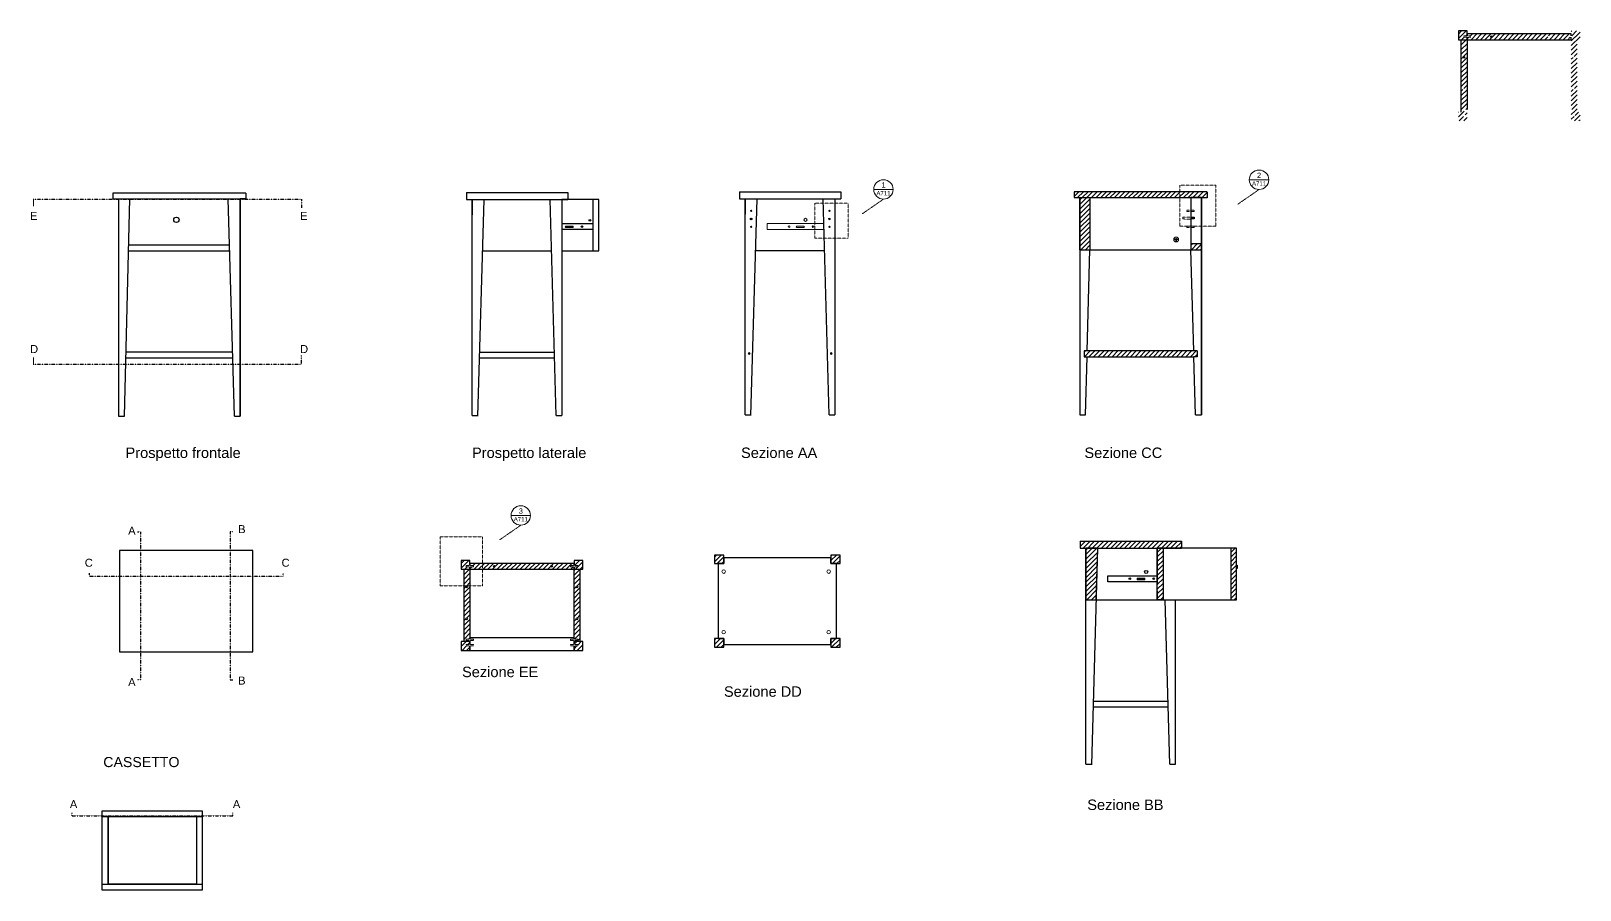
# Model space of a CAD drawing. Header units: inches. Extents: x -15438 to 28214, y -5168 to 29336.
# Drawn here: x 5126 to 10476, y 12007 to 14973 of the extents above; entities that cross this region are included whole.
import ezdxf
from ezdxf.enums import TextEntityAlignment as Align

# ---------------------------------------------------------------- set-up
doc = ezdxf.new("R2010")
doc.units = ezdxf.units.IN
doc.header["$MEASUREMENT"] = 0
doc.linetypes.add('DASHDOT', pattern=[1, 0.5, -0.25, 0, -0.25])
doc.linetypes.add('HIDDEN', pattern=[0.375, 0.25, -0.125])
for name, color, linetype, lineweight in [('A-ANNO-SYMB', 3, 'Continuous', 18), ('Arredi', 3, 'Continuous', 30), ('Dettagli', 210, 'Continuous', 5), ('Simbologia', 8, 'DASHDOT', 18), ('Tratteggi', 2, 'HIDDEN', 15)]:
    doc.layers.add(name, color=color, linetype=linetype, lineweight=lineweight)
doc.layers.add('linee guida', color=210, linetype='Continuous', plot=False)
for name, color, linetype in [('sezioni', 2, 'DASHDOT'), ('Testo', 1, 'Continuous'), ('Viti', 2, 'Continuous')]:
    doc.layers.add(name, color=color, linetype=linetype)
doc.styles.add('ARIAL', font='Arial.ttf')
doc.styles.get("Standard").update_dxf_attribs({"font": 'Arial.ttf'})
pattern_1 = [(45, (2178.039, -4654.273), (-7.954951, 7.954951), [])]
pattern_2 = [(45, (2832.706, -4656.52), (-7.954951, 7.954951), [])]

# ---------------------------------------------------------------- blocks, each defined once
blk = doc.blocks.new('DETAGLI')
at = {"layer": 'A-ANNO-SYMB', "linetype": 'Continuous'}
blk.add_line((486.7, 356.2), (504.8, 356.2), dxfattribs=at)
blk.add_circle((495.7, 356.2), 9.05, dxfattribs=at)
for tag, p in [('TAVOLA', (495.7, 362.8)), ('SEZIONE', (495.7, 354.7))]:
    blk.add_attdef(tag, text='', height=5, dxfattribs=at).set_placement(p, align=Align.TOP_CENTER)

msp = doc.modelspace()

# ---------------------------------------------------------------- hatches: boundary and pattern name
at = {"layer": 'Dettagli'}
h = msp.add_hatch(dxfattribs=at)
h.set_pattern_fill('ANSI31', color=256, scale=90)
h.set_pattern_definition([(45, (5001.076, -2836.109), (-7.954951, 7.954951), [])])
h.paths.add_polyline_path([(10077.506, 14771.734, -1), (10071.576, 14771.734, -1)], flags=16)
h.paths.add_polyline_path([(10071.576, 14881.902, -1), (10077.506, 14881.902, -1)], flags=16)
h.paths.add_polyline_path([(10173.121, 14953.036, -1), (10167.191, 14953.036, -1)], flags=16)
h.paths.add_polyline_path([(10370.538, 14953.036, -1), (10364.607, 14953.036, -1)], flags=16)
h.paths.add_polyline_path([(10452.536, 14881.902, -1), (10458.467, 14881.902, -1)], flags=16)
h.paths.add_polyline_path([(10458.467, 14771.734, -1), (10452.536, 14771.734, -1)], flags=16)
h.paths.add_polyline_path([(10072.903, 14956.262), (10085.853, 14956.262), (10085.853, 14972.909), (10055.853, 14972.909), (10055.853, 14942.909), (10085.853, 14942.909), (10085.853, 14951.122), (10072.903, 14951.122)])
h.paths.add_polyline_path([(10445.853, 14951.122), (10432.903, 14951.122), (10432.903, 14956.262), (10445.853, 14956.262), (10445.853, 14962.909), (10085.853, 14962.909), (10085.853, 14956.262), (10098.656, 14956.262), (10098.656, 14951.122), (10085.853, 14951.122), (10085.853, 14942.909), (10445.853, 14942.909)])
h.paths.add_polyline_path([(10445.853, 14956.262), (10458.656, 14956.262), (10458.656, 14951.122), (10445.853, 14951.122), (10445.853, 14942.909), (10465.853, 14942.909), (10475.853, 14942.909), (10475.853, 14972.909), (10445.853, 14972.909)])
h.paths.add_polyline_path([(10458.656, 14678.015), (10445.853, 14678.015), (10445.853, 14662.909), (10475.853, 14662.909), (10475.853, 14692.909), (10445.853, 14692.909), (10445.853, 14683.156), (10458.656, 14683.156)])
h.paths.add_polyline_path([(10445.853, 14701.506), (10458.656, 14701.506), (10458.656, 14696.365), (10445.853, 14696.365), (10445.853, 14692.909), (10465.853, 14692.909), (10465.853, 14942.909), (10445.853, 14942.909)])
h.paths.add_polyline_path([(10085.853, 14678.015), (10072.903, 14678.015), (10072.903, 14683.156), (10085.853, 14683.156), (10085.853, 14692.909), (10065.853, 14692.909), (10055.853, 14692.909), (10055.853, 14662.909), (10085.853, 14662.909)])
h.paths.add_polyline_path([(10072.903, 14701.506), (10085.853, 14701.506), (10085.853, 14942.909), (10065.853, 14942.909), (10065.853, 14692.909), (10085.853, 14692.909), (10085.853, 14696.365), (10072.903, 14696.365)])
h = msp.add_hatch(dxfattribs=at)
h.set_pattern_fill('ANSI31', color=256, scale=90)
h.set_pattern_definition(pattern_1)
h.paths.add_polyline_path([(8728.3, 14417.692), (8728.3, 14397.692), (9188.3, 14397.692), (9188.3, 14417.692)])
h = msp.add_hatch(dxfattribs=at)
h.set_pattern_fill('ANSI31', color=256, scale=90)
h.set_pattern_definition(pattern_1)
h.paths.add_polyline_path([(8748.3, 14217.692), (8782.653, 14217.692), (8782.653, 14397.692), (8748.3, 14397.692)])
h.paths.add_polyline_path([(9132.182, 14237.692), (9132.182, 14217.692), (9168.3, 14217.692), (9168.3, 14237.692)])
h = msp.add_hatch(dxfattribs=at)
h.set_pattern_fill('ANSI31', color=256, scale=90)
h.set_pattern_definition(pattern_1)
h.paths.add_polyline_path([(8763.371, 13868.262), (8763.371, 13848.262), (8773.351, 13848.262), (9142.481, 13848.262), (9153.81, 13848.262), (9153.81, 13868.262)])
h = msp.add_hatch(dxfattribs=at)
h.set_pattern_fill('ANSI31', color=256, scale=90)
h.set_pattern_definition([(45, (307.801, -5652.823), (-7.954951, 7.954951), [])])
h.paths.add_polyline_path([(7486.628, 13133.528), (7519.161, 13133.528), (7519.161, 13163.32), (7486.628, 13163.32)])
h.paths.add_polyline_path([(7519.161, 12874.528), (7486.628, 12874.528), (7486.628, 12844.737), (7519.161, 12844.737)])
h.paths.add_polyline_path([(7920.694, 12874.528), (7888.161, 12874.528), (7888.161, 12844.737), (7920.694, 12844.737)])
h.paths.add_polyline_path([(7920.694, 13163.32), (7888.161, 13163.32), (7888.161, 13133.528), (7920.694, 13133.528)])
h = msp.add_hatch(dxfattribs=at)
h.set_pattern_fill('ANSI31', color=256, scale=90)
h.set_pattern_definition(pattern_2)
h.paths.add_polyline_path([(8769.192, 13008.567), (8805.256, 13008.567), (8810.278, 13186.757), (8769.192, 13186.757)])
h.paths.add_polyline_path([(8810.278, 13186.757), (9015.772, 13186.757), (9015.772, 13186.757), (9099.192, 13186.757), (9099.192, 13210.815), (8749.192, 13210.815), (8749.192, 13186.757), (8769.192, 13186.757)])
h = msp.add_hatch(dxfattribs=at)
h.set_pattern_fill('ANSI31', color=256, scale=90)
h.set_pattern_definition(pattern_2)
h.paths.add_polyline_path([(9035.772, 13186.757), (9015.772, 13186.757), (9015.772, 13008.567), (9035.772, 13008.567)])
h = msp.add_hatch(dxfattribs=at)
h.set_pattern_fill('ANSI31', color=256, scale=90)
h.set_pattern_definition(pattern_2)
h.paths.add_polyline_path([(9289.708, 13186.757), (9269.708, 13186.757), (9269.708, 13008.567), (9289.708, 13008.567)])
h = msp.add_hatch(dxfattribs=at)
h.set_pattern_fill('ANSI31', color=256, scale=90)
h.set_pattern_definition([(45, (1557.144, -4664.836), (-7.954951, 7.954951), [])])
h.paths.add_polyline_path([(6633.574, 12943.007, -1), (6627.644, 12943.007, -1)], flags=16)
h.paths.add_polyline_path([(6627.644, 13053.174, -1), (6633.574, 13053.174, -1)], flags=16)
h.paths.add_polyline_path([(6729.189, 13124.308, -1), (6723.259, 13124.308, -1)], flags=16)
h.paths.add_polyline_path([(6926.605, 13124.308, -1), (6920.675, 13124.308, -1)], flags=16)
h.paths.add_polyline_path([(7008.604, 13053.174, -1), (7014.534, 13053.174, -1)], flags=16)
h.paths.add_polyline_path([(7014.534, 12943.007, -1), (7008.604, 12943.007, -1)], flags=16)
h.paths.add_polyline_path([(6628.971, 13127.535), (6641.92, 13127.535), (6641.92, 13144.181), (6611.92, 13144.181), (6611.92, 13114.181), (6641.92, 13114.181), (6641.92, 13122.394), (6628.971, 13122.394)])
h.paths.add_polyline_path([(7001.92, 13122.394), (6988.971, 13122.394), (6988.971, 13127.535), (7001.92, 13127.535), (7001.92, 13134.181), (6641.92, 13134.181), (6641.92, 13127.535), (6654.724, 13127.535), (6654.724, 13122.394), (6641.92, 13122.394), (6641.92, 13114.181), (7001.92, 13114.181)])
h.paths.add_polyline_path([(7001.92, 13127.535), (7014.724, 13127.535), (7014.724, 13122.394), (7001.92, 13122.394), (7001.92, 13114.181), (7021.92, 13114.181), (7031.92, 13114.181), (7031.92, 13144.181), (7001.92, 13144.181)])
h.paths.add_polyline_path([(7014.724, 12849.288), (7001.92, 12849.288), (7001.92, 12834.181), (7031.92, 12834.181), (7031.92, 12864.181), (7001.92, 12864.181), (7001.92, 12854.428), (7014.724, 12854.428)])
h.paths.add_polyline_path([(7001.92, 12872.778), (7014.724, 12872.778), (7014.724, 12867.638), (7001.92, 12867.638), (7001.92, 12864.181), (7021.92, 12864.181), (7021.92, 13114.181), (7001.92, 13114.181)])
h.paths.add_polyline_path([(6641.92, 12849.288), (6628.971, 12849.288), (6628.971, 12854.428), (6641.92, 12854.428), (6641.92, 12864.181), (6621.92, 12864.181), (6611.92, 12864.181), (6611.92, 12834.181), (6641.92, 12834.181)])
h.paths.add_polyline_path([(6628.971, 12872.778), (6641.92, 12872.778), (6641.92, 13114.181), (6621.92, 13114.181), (6621.92, 12864.181), (6641.92, 12864.181), (6641.92, 12867.638), (6628.971, 12867.638)])

# ---------------------------------------------------------------- linework, layer by layer
at = {"layer": 'Arredi'}
for p, q in [((10065.853, 14692.909), (10065.853, 14942.909)), ((10085.853, 14945.775), (10085.853, 14701.506)), ((5868.388, 14413.197), (5408.388, 14413.197)), ((5408.388, 14413.197), (5408.388, 14393.197)), ((5408.388, 14393.197), (5868.388, 14393.197)), ((5408.388, 14393.197), (5408.388, 14393.197)), ((5408.388, 14393.197), (5428.388, 14393.197)), ((5428.388, 14393.197), (5428.388, 13643.197)), ((5428.388, 14393.197), (5428.388, 14093.197)), ((5428.388, 14393.197), (5428.388, 14193.197)), ((5428.388, 14393.197), (5428.388, 14344.546)), ((5448.388, 13643.197), (5467.273, 14393.197)), ((5828.16, 13643.197), (5807.251, 14393.197)), ((5848.388, 13643.197), (5848.388, 14393.197)), ((5848.388, 14393.197), (5848.388, 13643.197)), ((5868.388, 14393.197), (5848.388, 14393.197)), ((5848.388, 14393.197), (5848.388, 14364.222)), ((5868.388, 14413.197), (5868.388, 14393.197)), ((6629.47, 14415.445), (6959.47, 14415.445)), ((6629.47, 14415.445), (6979.47, 14415.445)), ((6629.47, 14415.445), (6629.47, 14391.387)), ((6979.47, 14415.445), (6979.47, 14391.387)), ((7572.447, 14417.692), (7902.447, 14417.692)), ((7572.447, 14417.692), (7922.447, 14417.692)), ((7572.447, 14417.692), (7572.447, 14393.634)), ((7572.447, 14393.634), (7922.447, 14393.634)), ((7572.447, 14393.634), (7592.447, 14393.634)), ((7592.447, 13647.692), (7592.447, 14393.634)), ((7592.447, 14393.634), (7592.447, 14339.856)), ((7612.447, 13645.445), (7633.533, 14393.634)), ((7882.447, 13647.692), (7861.361, 14393.634)), ((7902.447, 14393.634), (7902.447, 13647.692)), ((7902.447, 14393.634), (7902.447, 14326.271)), ((7922.447, 14417.692), (7922.447, 14393.634)), ((9188.3, 14417.692), (8728.3, 14417.692)), ((8728.3, 14417.692), (8728.3, 14397.692)), ((8728.3, 14399.059), (8728.3, 14399.059)), ((8728.3, 14397.692), (9188.3, 14397.692)), ((8748.3, 14397.692), (8748.3, 13647.692)), ((8748.3, 14397.692), (8748.3, 14097.692)), ((8748.3, 14397.692), (8748.3, 14197.692)), ((8748.3, 14397.692), (8748.3, 14349.041)), ((8748.3, 14397.692), (8787.186, 14397.692)), ((9127.163, 14397.692), (9168.3, 14397.692)), ((9168.3, 13647.692), (9168.3, 14397.692)), ((9168.3, 14397.692), (9168.3, 13647.692)), ((9168.3, 14397.692), (9168.3, 14368.717)), ((9188.3, 14396.326), (9168.3, 14396.326)), ((9188.3, 14416.326), (9188.3, 14396.326)), ((6629.47, 14391.387), (6979.47, 14391.387)), ((6629.47, 14391.387), (6649.47, 14391.387)), ((6649.47, 13645.445), (6649.47, 14391.387)), ((6649.47, 14391.387), (6649.47, 14337.608)), ((6669.47, 13643.197), (6690.556, 14391.387)), ((6939.47, 13645.445), (6918.384, 14391.387)), ((6959.47, 14391.387), (6959.47, 13645.445)), ((6959.47, 14391.387), (6959.47, 14324.023)), ((5811.711, 14233.197), (5463.244, 14233.197)), ((5462.741, 14213.197), (5812.269, 14213.197)), ((6685.534, 14213.197), (6923.421, 14213.197)), ((7628.511, 14215.445), (7866.398, 14215.445)), ((8748.3, 14217.692), (8782.653, 14217.692)), ((8773.854, 13868.262), (8782.653, 14217.692)), ((8782.653, 14217.692), (9132.182, 14217.692)), ((9141.924, 13868.262), (9132.182, 14217.692)), ((5822.011, 13863.767), (5453.942, 13863.767)), ((6675.686, 13863.767), (6933.298, 13863.767)), ((9153.81, 13868.262), (8763.371, 13868.262)), ((8763.371, 13868.262), (8763.371, 13848.262)), ((9153.81, 13868.262), (9153.81, 13848.262)), ((5453.438, 13843.767), (5822.568, 13843.767)), ((6675.122, 13843.767), (6933.864, 13843.767)), ((8763.371, 13848.262), (8773.351, 13848.262)), ((8768.3, 13647.692), (8773.351, 13848.262)), ((8773.351, 13848.262), (9142.481, 13848.262)), ((9148.073, 13647.692), (9142.481, 13848.262)), ((9153.81, 13848.262), (9142.481, 13848.262)), ((5428.388, 13643.197), (5448.388, 13643.197)), ((5828.16, 13643.197), (5848.388, 13643.197)), ((6649.47, 13645.445), (6669.533, 13645.445)), ((6939.47, 13645.445), (6959.47, 13645.445)), ((7592.447, 13647.692), (7612.51, 13647.692)), ((7882.447, 13647.692), (7902.447, 13647.692)), ((8748.3, 13647.692), (8768.3, 13647.692)), ((9148.073, 13647.692), (9168.3, 13647.692)), ((8749.192, 13210.815), (9079.192, 13210.815)), ((8749.192, 13210.815), (9099.192, 13210.815)), ((8749.192, 13210.815), (8749.192, 13186.757)), ((8749.192, 13186.757), (9099.192, 13186.757)), ((8749.192, 13186.757), (8769.192, 13186.757)), ((8769.192, 12440.815), (8769.192, 13186.757)), ((8769.192, 13186.757), (8769.192, 13132.978)), ((8789.192, 12438.567), (8810.278, 13186.757)), ((9099.192, 13210.815), (9099.192, 13186.757)), ((6621.92, 12864.181), (6621.92, 13114.181)), ((6641.92, 13117.048), (6641.92, 12872.778)), ((7499.161, 13133.528), (7499.161, 12874.528)), ((7519.161, 13133.528), (7499.161, 13133.528)), ((7499.161, 13133.528), (7499.161, 13133.528)), ((7888.161, 13153.528), (7519.161, 13153.528)), ((7519.161, 13153.528), (7519.161, 13133.528)), ((7888.161, 13133.528), (7888.161, 13153.528)), ((7908.161, 13133.528), (7888.161, 13133.528)), ((7908.161, 12874.528), (7908.161, 13133.528)), ((8805.256, 13008.567), (9043.143, 13008.567)), ((9059.192, 12440.815), (9043.143, 13008.567)), ((9079.192, 12440.815), (9079.228, 13008.836)), ((6641.92, 12864.181), (6621.92, 12864.181)), ((6641.92, 12864.181), (6621.92, 12864.181)), ((6641.92, 12867.638), (6641.92, 12864.181)), ((7499.161, 12874.528), (7519.161, 12874.528)), ((7519.161, 12874.528), (7519.161, 12854.528)), ((7519.161, 12874.528), (7519.161, 12854.528)), ((7519.161, 12854.528), (7519.161, 12854.528)), ((7519.161, 12854.528), (7888.161, 12854.528)), ((7888.161, 12854.528), (7888.161, 12874.528)), ((7888.161, 12874.528), (7908.161, 12874.528)), ((8794.845, 12639.137), (9053.586, 12639.137)), ((8795.408, 12659.137), (9053.021, 12659.137)), ((8769.192, 12440.815), (8789.256, 12440.815)), ((9059.192, 12440.815), (9079.192, 12440.815)), ((5372.13, 12260.53), (5717.13, 12260.53)), ((5392.13, 12260.53), (5392.13, 12026.594)), ((5697.13, 12260.53), (5697.13, 12026.594)), ((5372.13, 12026.594), (5717.13, 12026.594))]:
    msp.add_line(p, q, dxfattribs=at)
for points in [[(10085.853, 14956.262), (10085.853, 14972.909), (10055.853, 14972.909), (10055.853, 14942.909), (10085.853, 14942.909), (10085.853, 14951.122)], [(10445.853, 14956.262), (10445.853, 14962.909), (10085.853, 14962.909), (10085.853, 14956.262)], [(10085.853, 14951.122), (10085.853, 14942.909), (10445.853, 14942.909), (10445.853, 14951.122)], [(8748.3, 14217.692), (8748.3, 14397.692), (8782.653, 14397.692), (8782.653, 14217.692)], [(9168.3, 14217.692), (9168.3, 14397.692), (9132.182, 14397.692), (9132.182, 14217.692)], [(6959.47, 14213.197), (7086.533, 14213.197), (7086.533, 14391.387), (6959.47, 14391.387)], [(9015.772, 13040.132), (9015.772, 13008.567), (9289.708, 13008.567), (9289.708, 13186.757), (9015.772, 13186.757), (9015.772, 13060.749)], [(6641.92, 13127.535), (6641.92, 13144.181), (6611.92, 13144.181), (6611.92, 13114.181), (6641.92, 13114.181), (6641.92, 13122.394)], [(7001.92, 13127.535), (7001.92, 13134.181), (6641.92, 13134.181), (6641.92, 13127.535)], [(6641.92, 13122.394), (6641.92, 13114.181), (7001.92, 13114.181), (7001.92, 13122.394)], [(7001.92, 13122.394), (7001.92, 13114.181), (7031.92, 13114.181), (7031.92, 13144.181), (7001.92, 13144.181), (7001.92, 13127.535)], [(7001.92, 12872.778), (7001.92, 13114.181), (7021.92, 13114.181), (7021.92, 12864.181), (7001.92, 12864.181), (7001.92, 12867.638)], [(9015.772, 13071.053), (8844.687, 13071.053), (8844.687, 13091.671), (9015.772, 13091.671)], [(8971.8, 13078.238), (8947.315, 13078.238)], [(8947.527, 13083.11), (8971.588, 13083.11)], [(9015.772, 13040.128), (9015.772, 13060.745)], [(9043.233, 13008.836), (9079.228, 13008.836)], [(6641.92, 12854.428), (6641.92, 12864.181), (6611.92, 12864.181), (6611.92, 12834.181), (6641.92, 12834.181), (6641.92, 12849.288)], [(7001.92, 12872.778), (7001.92, 12877.14), (6641.92, 12877.14), (6641.92, 12872.778)], [(6641.92, 12867.638), (6641.92, 12854.428)], [(6641.92, 12849.288), (6641.92, 12834.174), (7001.92, 12834.174), (7001.92, 12849.288)], [(7001.92, 12854.428), (7001.92, 12867.638)], [(7001.92, 12849.288), (7001.92, 12834.181), (7031.92, 12834.181), (7031.92, 12864.181), (7001.92, 12864.181), (7001.92, 12854.428)]]:
    msp.add_lwpolyline(points, dxfattribs=at)
for points in [[(7086.533, 14391.387), (7066.533, 14391.387), (7066.533, 14213.197), (7086.533, 14213.197)], [(9168.3, 14237.692), (9132.182, 14237.692), (9132.182, 14217.692), (9168.3, 14217.692)], [(5431.514, 13179.329), (5431.514, 12829.329), (5891.514, 12829.329), (5891.514, 13179.329)], [(7519.161, 13163.32), (7486.628, 13163.32), (7486.628, 13133.528), (7519.161, 13133.528)], [(7920.694, 13163.32), (7888.161, 13163.32), (7888.161, 13133.528), (7920.694, 13133.528)], [(8810.278, 13186.757), (8769.192, 13186.757), (8769.192, 13008.567), (8805.256, 13008.567)], [(9015.772, 13186.757), (9035.772, 13186.757), (9035.772, 13008.567), (9015.772, 13008.567)], [(9289.708, 13186.757), (9269.708, 13186.757), (9269.708, 13008.567), (9289.708, 13008.567)], [(9289.708, 13128.89), (9292.237, 13128.89), (9292.237, 13116.633), (9289.708, 13116.633)], [(7519.161, 12874.528), (7486.628, 12874.528), (7486.628, 12844.737), (7519.161, 12844.737)], [(7920.694, 12874.528), (7888.161, 12874.528), (7888.161, 12844.737), (7920.694, 12844.737)], [(5717.13, 12006.594), (5372.13, 12006.594), (5372.13, 12280.53), (5717.13, 12280.53)], [(5697.13, 12026.594), (5392.13, 12026.594), (5392.13, 12260.53), (5697.13, 12260.53)]]:
    msp.add_lwpolyline(points, close=True, dxfattribs=at)
for centre, radius in [((10170.156, 14953.036), 2.965), ((10074.541, 14881.902), 2.965), ((5627.819, 14320.727), 9.211), ((6726.224, 13124.308), 2.965), ((6923.64, 13124.308), 2.965), ((8977.416, 13104.731), 5.454), ((6630.609, 13053.174), 2.965), ((7011.569, 13053.174), 2.965), ((8920.939, 13081.362), 2.748), ((9003.461, 13081.362), 2.748), ((6630.609, 12943.007), 2.965), ((7011.569, 12943.007), 2.965)]:
    msp.add_circle(centre, radius, dxfattribs=at)
for centre, start, end in [((8948.589, 13080.623), 113.134834, 241.887615), ((8970.526, 13080.623), 298.112385, 66.865166)]:
    msp.add_arc(centre, 2.705, start, end, dxfattribs=at)
at = {"layer": 'Dettagli'}
for p, q in [((5134.698, 14393.229), (5134.698, 14368.013)), ((9079.966, 14248.168), (9081.295, 14246.992)), ((9081.295, 14246.992), (9082.46, 14248.157)), ((5134.698, 13820.608), (5134.698, 13845.824))]:
    msp.add_line(p, q, dxfattribs=at)
for points in [[(7864.37, 14287.185), (7667.942, 14287.185), (7667.942, 14307.802), (7863.787, 14307.802)], [(7795.055, 14294.369), (7770.57, 14294.369)], [(7770.781, 14299.242), (7794.843, 14299.242)], [(7882.829, 14323.274), (7881.209, 14323.274), (7881.209, 14324.246), (7882.829, 14324.246)], [(7882.829, 14324.246), (7882.829, 14325.86), (7883.892, 14325.86), (7883.892, 14324.246)], [(7883.892, 14323.274), (7883.892, 14321.747), (7882.829, 14321.747), (7882.829, 14323.274)], [(7883.892, 14324.246), (7885.489, 14324.246), (7885.489, 14323.274), (7883.892, 14323.274)], [(9079.966, 14248.168), (9079.966, 14256.637), (9082.46, 14256.637), (9082.46, 14248.157)], [(7605.765, 13858.633), (7604.146, 13858.633), (7604.146, 13859.605), (7605.765, 13859.605)], [(7605.765, 13859.605), (7605.765, 13861.219), (7606.829, 13861.219), (7606.829, 13859.605)], [(7606.829, 13858.633), (7606.829, 13857.106), (7605.765, 13857.106), (7605.765, 13858.633)], [(7606.829, 13859.605), (7608.425, 13859.605), (7608.425, 13858.633), (7606.829, 13858.633)], [(7889.323, 13858.633), (7887.703, 13858.633), (7887.703, 13859.605), (7889.323, 13859.605)], [(7889.323, 13859.605), (7889.323, 13861.219), (7890.386, 13861.219), (7890.386, 13859.605)], [(7890.386, 13858.633), (7890.386, 13857.106), (7889.323, 13857.106), (7889.323, 13858.633)], [(7890.386, 13859.605), (7891.983, 13859.605), (7891.983, 13858.633), (7890.386, 13858.633)]]:
    msp.add_lwpolyline(points, dxfattribs=at)
msp.add_lwpolyline([(9075.033, 14254.142), (9086.951, 14254.142), (9086.951, 14252.478), (9075.033, 14252.478)], close=True, dxfattribs=at)
for centre, radius in [((7612.739, 14351.922), 2.221), ((7883.317, 14351.922), 2.221), ((7612.739, 14296.669), 2.221), ((7744.194, 14297.493), 2.748), ((7800.67, 14320.862), 5.454), ((7826.715, 14297.493), 2.748), ((7883.317, 14323.758), 3.088), ((7883.317, 14296.669), 2.221), ((9081.115, 14253.037), 8.315), ((7606.253, 13859.117), 3.088), ((7889.811, 13859.117), 3.088), ((7518.392, 13106.17), 6.147), ((7881.055, 13106.17), 6.147), ((7518.392, 12897.094), 6.147), ((7881.055, 12897.094), 6.147)]:
    msp.add_circle(centre, radius, dxfattribs=at)
for centre, start, end in [((7771.844, 14296.755), 113.134834, 241.887615), ((7793.78, 14296.755), 298.112385, 66.865166)]:
    msp.add_arc(centre, 2.705, start, end, dxfattribs=at)
at = {"layer": 'linee guida'}
for points in [[(7612.251, 14323.274), (7610.632, 14323.274), (7610.632, 14324.246), (7612.251, 14324.246)], [(7612.251, 14324.246), (7612.251, 14325.86), (7613.315, 14325.86), (7613.315, 14324.246)], [(7613.315, 14323.274), (7613.315, 14321.747), (7612.251, 14321.747), (7612.251, 14323.274)], [(7613.315, 14324.246), (7614.911, 14324.246), (7614.911, 14323.274), (7613.315, 14323.274)]]:
    msp.add_lwpolyline(points, dxfattribs=at)
msp.add_circle((7612.739, 14323.758), 3.088, dxfattribs=at)
at = {"layer": 'sezioni'}
for p, q in [((5136.716, 14391.866), (6060.406, 14391.866)), ((6060.406, 14391.866), (6060.406, 14361.734)), ((5136.716, 13821.971), (6060.406, 13821.971)), ((6060.406, 13821.971), (6060.406, 13852.103)), ((5493.929, 13243.015), (5503.929, 13243.015)), ((5503.929, 13243.015), (5503.929, 12732.167)), ((5823.159, 13243.015), (5813.159, 13243.015)), ((5813.159, 13243.015), (5813.159, 12732.167)), ((5326.294, 13100.39), (5326.294, 13090.39)), ((5326.294, 13090.39), (5996.561, 13090.39)), ((5996.561, 13090.39), (5996.561, 13100.39)), ((5503.929, 12732.167), (5493.929, 12732.167)), ((5813.159, 12732.167), (5823.159, 12732.167)), ((5266.395, 12272.95), (5266.395, 12262.95)), ((5266.395, 12262.95), (5823, 12262.95)), ((5823, 12262.95), (5823, 12272.95))]:
    msp.add_line(p, q, dxfattribs=at)
at = {"layer": 'Simbologia'}
for p, q in [((8070.1, 14392.178), (7996.265, 14341.155)), ((9367.341, 14425.484), (9293.507, 14374.461)), ((6817.508, 13266.232), (6743.673, 13215.21))]:
    msp.add_line(p, q, dxfattribs=at)
at = {"layer": 'Tratteggi'}
for p, q in [((9103.823, 14329.982), (9109.793, 14329.982)), ((9103.823, 14324.012), (9103.823, 14329.982)), ((9105.813, 14324.012), (9103.823, 14324.012)), ((9109.793, 14324.012), (9105.813, 14324.012)), ((9109.793, 14329.982), (9109.793, 14330.48)), ((9109.793, 14330.48), (9132.182, 14330.48)), ((9109.793, 14323.514), (9109.793, 14324.012)), ((9132.182, 14323.514), (9109.793, 14323.514))]:
    msp.add_line(p, q, dxfattribs=at)
for points in [[(10072.903, 14956.262), (10098.656, 14956.262), (10098.656, 14951.122), (10072.903, 14951.122)], [(9093.615, 14440.379), (9217.863, 14440.379), (9217.863, 14299.131), (9093.615, 14299.131)], [(7832.546, 14378.062), (7948.155, 14378.062), (7948.155, 14258.001), (7832.546, 14258.001)], [(9117.616, 14354.342), (9143.37, 14354.342), (9143.37, 14349.201), (9117.616, 14349.201)], [(9117.616, 14299.084), (9143.37, 14299.084), (9143.37, 14293.944), (9117.616, 14293.944)], [(6539.565, 13226.056), (6685.659, 13226.056), (6685.659, 13057.417), (6539.565, 13057.417)], [(6628.971, 13127.535), (6654.724, 13127.535), (6654.724, 13122.394), (6628.971, 13122.394)], [(6988.971, 13127.535), (7014.724, 13127.535), (7014.724, 13122.394), (6988.971, 13122.394)], [(6628.971, 12872.778), (6654.724, 12872.778), (6654.724, 12867.638), (6628.971, 12867.638)], [(6628.971, 12854.428), (6654.724, 12854.428), (6654.724, 12849.288), (6628.971, 12849.288)], [(6988.971, 12872.778), (7014.724, 12872.778), (7014.724, 12867.638), (6988.971, 12867.638)], [(6988.971, 12854.428), (7014.724, 12854.428), (7014.724, 12849.288), (6988.971, 12849.288)]]:
    msp.add_lwpolyline(points, close=True, dxfattribs=at)
at = {"layer": 'Viti'}
for p, q in [((9143.665, 14323.783), (9132.179, 14323.783)), ((9132.179, 14323.783), (9132.182, 14323.514)), ((9132.182, 14330.48), (9132.182, 14330.03)), ((9132.182, 14330.03), (9143.665, 14330.03)), ((9143.665, 14330.03), (9143.665, 14323.783))]:
    msp.add_line(p, q, dxfattribs=at)
for points in [[(6959.47, 14307.802), (7065.95, 14307.802)], [(7066.533, 14287.185), (6959.47, 14287.185)], [(6997.218, 14294.369), (6972.732, 14294.369)], [(6972.944, 14299.242), (6997.006, 14299.242)]]:
    msp.add_lwpolyline(points, dxfattribs=at)
for centre, radius in [((7028.878, 14297.493), 2.748), ((7056.306, 14318.944), 3.039)]:
    msp.add_circle(centre, radius, dxfattribs=at)
for centre, start, end in [((6974.007, 14296.755), 113.134834, 241.887615), ((6995.943, 14296.755), 298.112385, 66.865166)]:
    msp.add_arc(centre, 2.705, start, end, dxfattribs=at)

# ---------------------------------------------------------------- block references
at = {"layer": 'Simbologia'}
ref = msp.add_blockref('DETAGLI', (6230.643, 13104.119), dxfattribs=dict(at, xscale=3.710728423342698, yscale=3.710728423342698, zscale=3.710728423342698))
ref.add_attrib('SEZIONE', 'A711', dxfattribs={"layer": 'A-ANNO-SYMB', "linetype": 'Continuous', "height": 14.8429, "style": 'ARIAL'}).set_placement((8070.1, 14420.197), align=Align.TOP_CENTER)
ref.add_attrib('TAVOLA', '1', dxfattribs={"layer": 'A-ANNO-SYMB', "linetype": 'Continuous', "height": 18.554, "style": 'ARIAL'}).set_placement((8070.1, 14450.228), align=Align.TOP_CENTER)
ref = msp.add_blockref('DETAGLI', (7527.884, 13137.425), dxfattribs=dict(at, xscale=3.710728423342698, yscale=3.710728423342698, zscale=3.710728423342698))
ref.add_attrib('SEZIONE', 'A711', dxfattribs={"layer": 'A-ANNO-SYMB', "linetype": 'Continuous', "height": 14.8429, "style": 'ARIAL'}).set_placement((9367.341, 14453.503), align=Align.TOP_CENTER)
ref.add_attrib('TAVOLA', '2', dxfattribs={"layer": 'A-ANNO-SYMB', "linetype": 'Continuous', "height": 18.554, "style": 'ARIAL'}).set_placement((9367.341, 14483.535), align=Align.TOP_CENTER)
ref = msp.add_blockref('DETAGLI', (4978.051, 11978.174), dxfattribs=dict(at, xscale=3.710728423342698, yscale=3.710728423342698, zscale=3.710728423342698))
ref.add_attrib('SEZIONE', 'A711', dxfattribs={"layer": 'A-ANNO-SYMB', "linetype": 'Continuous', "height": 14.8429, "style": 'ARIAL'}).set_placement((6817.508, 13294.252), align=Align.TOP_CENTER)
ref.add_attrib('TAVOLA', '3', dxfattribs={"layer": 'A-ANNO-SYMB', "linetype": 'Continuous', "height": 18.554, "style": 'ARIAL'}).set_placement((6817.508, 13324.283), align=Align.TOP_CENTER)

# ---------------------------------------------------------------- texts
at = {"layer": 'Testo'}
for s, width, insert, char_height, attachment_point in [('E', 475.35677, (5122.609, 14348.247), 27.637, 1), ('E', 475.35677, (6055.194, 14348.247), 27.637, 1), ('D', 475.35677, (5122.609, 13888.34), 27.637, 1), ('D', 475.35677, (6055.194, 13888.34), 27.637, 1), ('Prospetto frontale', 765.17668, (5452.317, 13534.473), 36.06493, 1), ('Prospetto laterale', 765.17668, (6649.046, 13534.473), 36.06493, 1), ('Sezione AA', 765.17668, (7578.215, 13534.473), 36.0649, 1), ('Sezione CC', 765.17668, (8764.246, 13534.473), 36.0649, 1), ('A', 475.35677, (5461.404, 13261.219), 27.637, 1), ('B', 475.35677, (5841.186, 13266.527), 27.637, 1), ('C', 475.35677, (5339.327, 13150.563), 27.637, 3), ('C', 475.35677, (6019.19, 13150.563), 27.637, 3), ('A', 475.35677, (5461.404, 12738.364), 27.637, 1), ('B', 475.35677, (5841.186, 12743.673), 27.637, 1), ('Sezione EE', 765.17668, (6614.527, 12777.706), 36.0649, 1), ('Sezione DD', 765.17668, (7519.161, 12709.972), 36.0649, 1), ('A', 475.35677, (5260.014, 12316.956), 27.637, 1), ('A', 475.35677, (5823, 12316.956), 27.637, 1), ('Sezione BB', 765.17668, (8774.022, 12319.003), 36.0649, 1)]:
    msp.add_mtext_dynamic_manual_height_columns(s, width=width, gutter_width=25, heights=[0], dxfattribs=dict(at, insert=insert, char_height=char_height, attachment_point=attachment_point))
at = {"layer": 'Testo', "insert": (5375.575, 12465.96), "char_height": 34.942, "attachment_point": 1, "line_spacing_factor": 0.280897}
msp.add_mtext_dynamic_manual_height_columns('CASSETTO', width=765.17668, gutter_width=25, heights=[0], dxfattribs=at)

doc.saveas('drawing.dxf')
